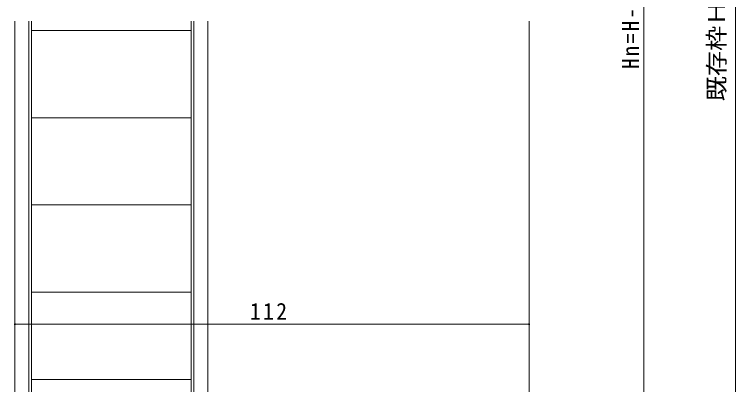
# Model space of a CAD drawing. Units: millimetres on the paper. Extents: x -420 to 373, y -297 to 267.
# Drawn here: x -314.9 to -157.8, y -106 to -25.3 of the extents above; entities that cross this region are included whole.
import ezdxf
from ezdxf.enums import TextEntityAlignment as Align

# ---------------------------------------------------------------- set-up
doc = ezdxf.new("R2010")
doc.units = ezdxf.units.MM
for name, color, linetype, lineweight in [('0-4_YKK_12', 2, 'Continuous', 9), ('0-5_YSS_K', 4, 'Continuous', 9), ('0-7_YKK_D', 6, 'Continuous', 9)]:
    doc.layers.add(name, color=color, linetype=linetype, lineweight=lineweight)
doc.styles.add('ＭＳ ゴシック', font='')
doc.styles.get('ＭＳ ゴシック').set_extended_font_data('MS Gothic')

msp = doc.modelspace()

# ---------------------------------------------------------------- linework, layer by layer
at = {"layer": '0-4_YKK_12'}
for p, q in [((-314.829, -186.832), (-314.829, -26.832)), ((-272.829, -170.344), (-272.829, -26.832)), ((-202.829, -175.832), (-202.829, -26.832))]:
    msp.add_line(p, q, dxfattribs=at)
at = {"layer": '0-5_YSS_K'}
for p, q in [((-311.829, -176.832), (-311.829, -26.832)), ((-311.229, -177.232), (-311.229, -26.832)), ((-276.429, -177.232), (-276.429, -26.832)), ((-275.829, -176.832), (-275.829, -26.832)), ((-311.229, -28.832), (-276.429, -28.832)), ((-311.229, -47.832), (-276.429, -47.832)), ((-311.229, -66.832), (-276.429, -66.832)), ((-311.229, -85.832), (-276.429, -85.832)), ((-311.229, -104.832), (-276.429, -104.832))]:
    msp.add_line(p, q, dxfattribs=at)
at = {"layer": '0-7_YKK_D'}
for p, q in [((-157.829, 117.168), (-157.829, -168.832)), ((-177.829, 116.168), (-177.829, -168.785)), ((-314.829, -92.832), (-202.829, -92.832))]:
    msp.add_line(p, q, dxfattribs=at)
for centre, start, end in [((-314.829, -92.832), 0, 180), ((-314.829, -92.832), 180, 0), ((-202.829, -92.832), 0, 180), ((-202.829, -92.832), 180, 0)]:
    msp.add_arc(centre, 0.106, start, end, dxfattribs=at)

# ---------------------------------------------------------------- texts
at = {"layer": '0-7_YKK_D', "color": 3, "style": 'ＭＳ ゴシック', "width": 1.1}
msp.add_text('既存枠Ｈ寸法', height=3.666, rotation=90, dxfattribs=at).set_placement((-159.042, -44.276), align=Align.BOTTOM_LEFT)
at = {"layer": '0-7_YKK_D', "color": 3, "insert": (-178.829, -37.187), "char_height": 3.666, "attachment_point": 7, "rotation": 90, "style": 'ＭＳ ゴシック'}
msp.add_mtext('\\T1.22;\\W0.9;Hn=H-15', dxfattribs=at)
at = {"layer": '0-7_YKK_D', "color": 3, "insert": (-263.641, -91.832), "char_height": 3.666, "attachment_point": 7, "style": 'ＭＳ ゴシック'}
msp.add_mtext('\\T1.21;\\W0.95;112', dxfattribs=at)

doc.saveas('drawing.dxf')
